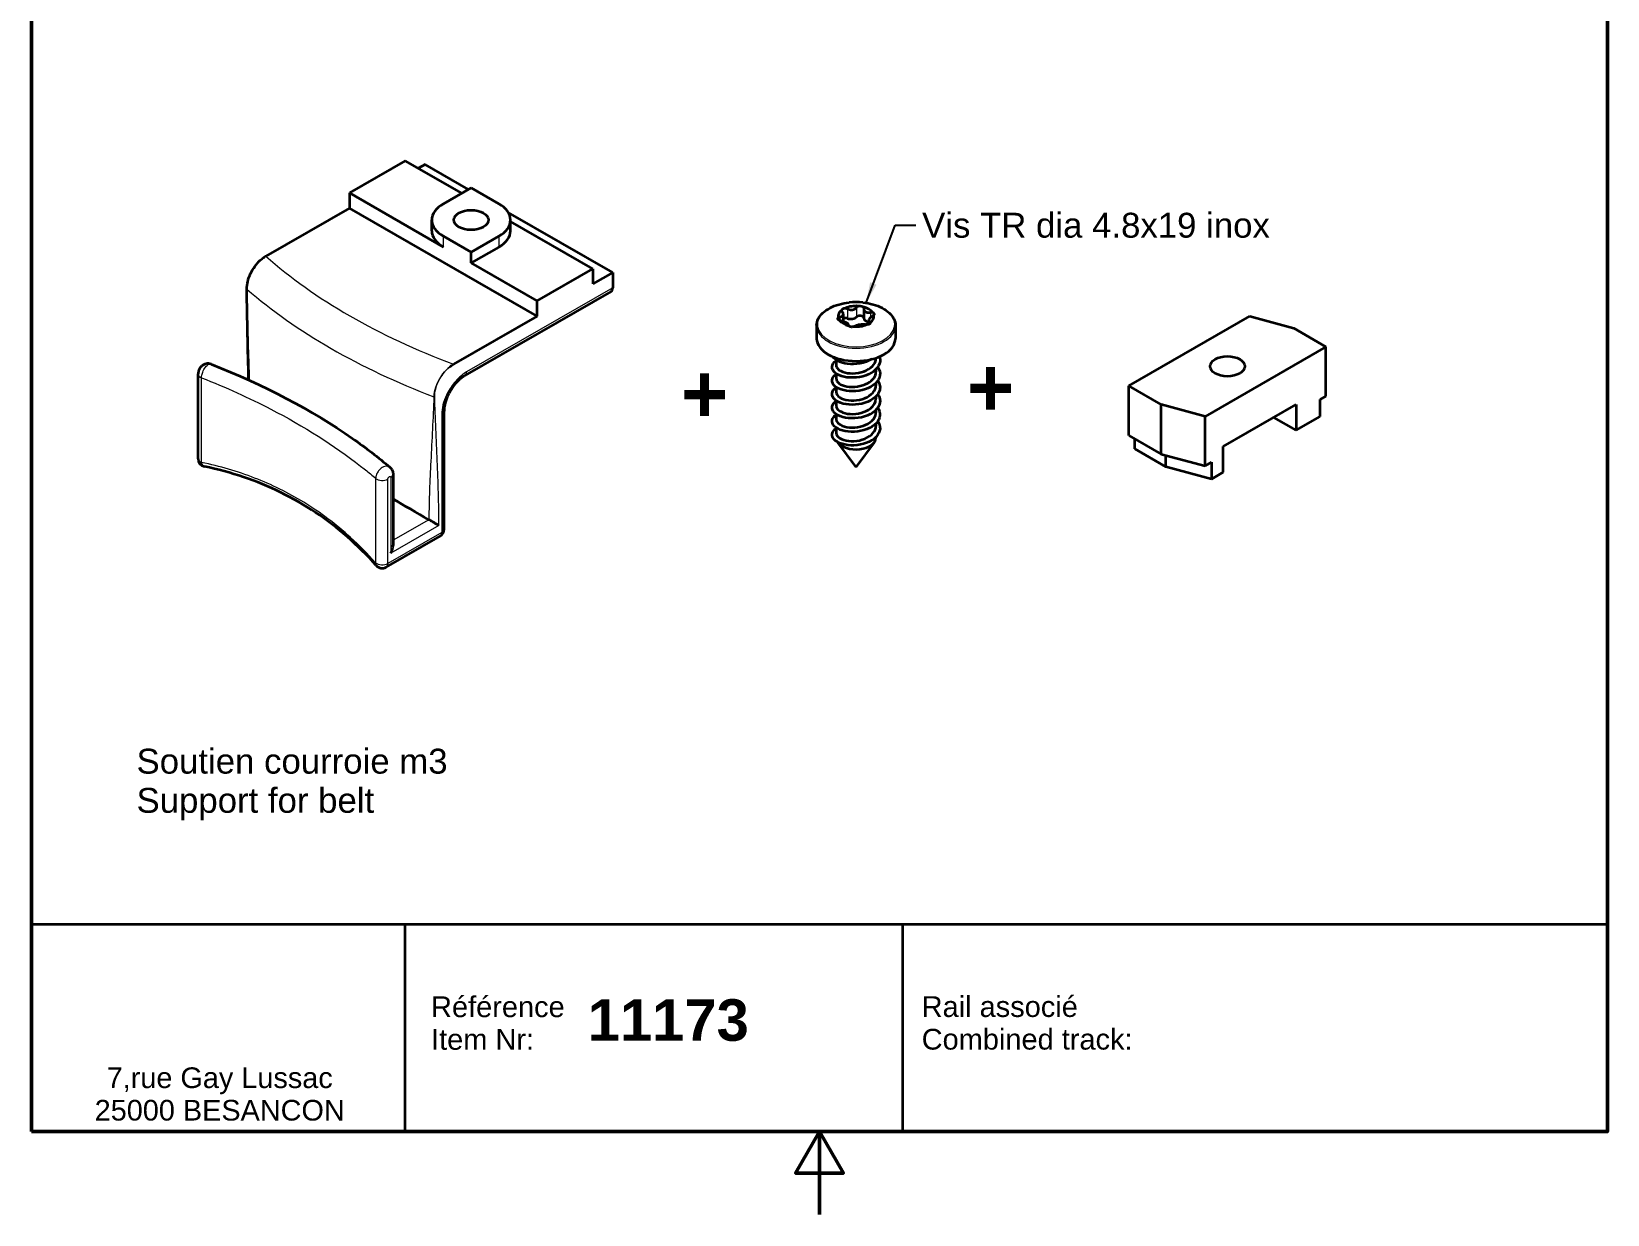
# Model space of a CAD drawing. Header units: millimetres. Extents: x 0 to 262, y 0 to 371.
# Drawn here: x 12.5 to 250, y 0 to 178.3 of the extents above; entities that cross this region are included whole.
import ezdxf
from ezdxf.enums import TextEntityAlignment as Align

# ---------------------------------------------------------------- set-up
doc = ezdxf.new("R2010")
doc.units = ezdxf.units.MM
doc.header["$LTSCALE"] = 1.25
for name, color, linetype, lineweight in [('Arêtes tangentes visibles(ISO)', 7, 'Continuous', 18), ('Arêtes visibles(ISO)', 7, 'Continuous', 35), ('Cadre_0', 7, 'Continuous', 50), ("Géométrie d'esquisse(ISO)", 7, 'Continuous', 35), ('Symboles(ISO)', 7, 'Continuous', 18)]:
    doc.layers.add(name, color=color, linetype=linetype, lineweight=lineweight)
doc.styles.add('Courant-ISO', font='arial.ttf')
doc.styles.add('MANTION', font='arial.ttf')
doc.styles.add('Style de texte49', font='')
doc.styles.get('Style de texte49').set_extended_font_data('Arial', bold=True)
doc.dimstyles.new('MANTION$7', dxfattribs={"dimscale": 1.25, "dimtxt": 3, "dimasz": 2.5, "dimexe": 3, "dimexo": 1, "dimgap": 0.762, "dimtad": 1, "dimrnd": 1e-08, "dimtxsty": 'MANTION', "dimcen": 0.09, "dimdle": 10, "dimclrd": 7, "dimclre": 7, "dimclrt": 256, "dimazin": 2, "dimtfac": 0.5, "dimtmove": 0, "dimatfit": 3, "dimfxl": 0, "dimtolj": 1, "dimlwd": 25, "dimlwe": 25, "dimarcsym": 0})

# ---------------------------------------------------------------- blocks, each defined once
blk = doc.blocks.new('Cadres Cadre par défaut')
at = {"layer": 'Cadre_0', "flags": 128}
for points in [[(10, 10), (10, 287), (200, 287), (200, 10), (10, 10)], [(105, 0), (105, 10), (102.11, 5), (107.89, 5), (105, 10)]]:
    blk.add_lwpolyline(points, dxfattribs=at)
blk = doc.blocks.new('Cartouches ISO')
at = {"layer": "Géométrie d'esquisse(ISO)"}
for p, q in [((50.77, 207.61), (50.77, 182.61)), ((50.77, 207.61), (240.77, 207.61)), ((95.77, 207.61), (95.77, 182.61)), ((155.77, 207.61), (155.77, 182.61)), ((240.77, 182.61), (240.77, 207.61)), ((50.77, 182.61), (240.77, 182.61))]:
    blk.add_line(p, q, dxfattribs=at)
at = {"layer": 'Symboles(ISO)', "color": 7, "line_spacing_factor": 0.944221, "style": 'Courant-ISO'}
for s, insert, char_height, width, attachment_point in [('\\fArial|b0|i0;\\H2.5000;Référence\\PItem Nr:', (98.94, 195.67), 2.5, 33.2033, 4), ('\\fArial|b0|i0;\\H2.5000;Rail associé\\PCombined track:', (158.09, 195.69), 2.5, 33.2568, 4), ('\\fArial|b0|i0;7,rue Gay Lussac\\P25000 BESANCON', (73.46, 187.12), 2.4892, 44.8115, 5)]:
    blk.add_mtext(s, dxfattribs=dict(at, insert=insert, char_height=char_height, width=width, attachment_point=attachment_point))
at = {"layer": 'Symboles(ISO)', "color": 7, "style": 'Style de texte49'}
blk.add_attdef('Référence_?_001', (117.83, 193.56), '', height=5, dxfattribs=at)
blk.add_attdef('Rail_associé_?', text='', height=5, dxfattribs=at).set_placement((188.95, 196.09), align=Align.MIDDLE_LEFT)

msp = doc.modelspace()

# ---------------------------------------------------------------- linework, layer by layer
at = {"layer": 'Arêtes tangentes visibles(ISO)'}
for p, q in [((74.578, 145.817), (74.578, 147.452)), ((82.921, 147.452), (82.921, 145.817)), ((100.088, 139.682), (78.07, 127.003)), ((135.456, 136.524), (135.456, 135.068)), ((136.845, 136.739), (136.845, 135.283)), ((138.924, 135.987), (138.924, 135.179)), ((134.307, 135.273), (134.307, 134.748)), ((135.608, 134.073), (135.608, 134.06)), ((138.837, 134.572), (138.837, 134.256)), ((38.122, 113.344), (38.122, 126.113)), ((74.322, 120.594), (74.322, 102.806)), ((64.36, 110.951), (64.36, 98.23)), ((66.202, 98.129), (66.202, 110.85)), ((66.632, 111.098), (66.632, 99.662)), ((72.374, 104.725), (66.983, 101.621)), ((74.322, 102.806), (66.202, 98.129)), ((73.896, 103.845), (66.632, 99.662))]:
    msp.add_line(p, q, dxfattribs=at)
for centre, major_axis, ratio, start_param, end_param in [((129.06, 174.943), (-97, 0), 0.5758617, 0.577723, 0.9930733), ((129.06, 171.673), (101, 0), 0.5758617, 3.728532, 4.1254496), ((136.758, 134.146), (5.833, 0), 0.5773503, 1.7466649, 7.6781131), ((136.758, 133.981), (5.938, 0), 0.5773503, 3.1415927, 6.2831853), ((38.797, 126.685), (-1.2, 0), 0.5758617, 0, 0.9729767), ((77.222, 127.492), (0.599, -1.04), 0.5780931, 0, 0.7873319), ((73.474, 121.082), (1.2, 0), 0.5758617, 5.4977871, 6.2831853), ((38.797, 113.915), (-1.2, 0), 0.5758617, 0, 0.9729767), ((38.797, 113.915), (-0.242, -1.175), 0.5589475, 5.3305493, 6.2831853), ((65.353, 111.339), (-1.2, 0), 0.5758617, 0.5954897, 2.3561945), ((65.783, 111.586), (1.2, 0), 0.5758617, 5.4977871, 6.2831853), ((73.474, 103.294), (0.599, -1.04), 0.5780931, 0, 0.7873319), ((73.474, 103.294), (1.2, 0), 0.5758617, 5.4977871, 6.2831853), ((65.353, 98.618), (-0.896, -0.798), 0.5597384, 5.6967617, 6.2831853), ((65.353, 98.618), (1.2, 0), 0.5758617, 3.7370823, 5.4977871), ((65.353, 98.618), (0.599, -1.04), 0.5780931, 0, 0.7873319)]:
    msp.add_ellipse(centre, major_axis=major_axis, ratio=ratio, start_param=start_param, end_param=end_param, dxfattribs=at)
for points, knots in [([(44.964, 139.462), (44.955, 139.913), (45.028, 140.403), (45.278, 141.261), (45.424, 141.628), (45.602, 141.98), (45.779, 142.332), (45.987, 142.669), (46.528, 143.396), (46.878, 143.763), (47.245, 144.055)], [-0.55115713, -0.55115713, -0.55115713, -0.55115713, -0.39305753, -0.39305753, -0.27557856, -0.27557856, -0.27557856, -0.1580996, -0.1580996, 0, 0, 0, 0]), ([(45.372, 125.711), (45.346, 126.688), (45.317, 127.667), (45.172, 132.257), (45.035, 135.879), (44.964, 139.462)], [-2.1942776, -2.1942776, -2.1942776, -2.1942776, -1.8432597, -1.8432597, -0.5511571, -0.5511571, -0.5511571, -0.5511571]), ([(38.122, 126.113), (38.122, 126.232), (38.135, 126.361), (38.2, 126.706), (38.271, 126.929), (38.488, 127.412), (38.649, 127.661), (39.023, 128.06), (39.238, 128.184), (39.47, 128.19), (39.518, 128.181), (39.563, 128.163)], [-0.087854431, -0.087854431, -0.087854431, -0.087854431, -0.079687936, -0.079687936, -0.066621545, -0.066621545, -0.049635237, -0.049635237, -0.029727425, -0.029727425, -0.024086843, -0.024086843, -0.024086843, -0.024086843]), ([(38.122, 126.113), (41.778, 124.674), (45.263, 123.097), (53.555, 118.8), (58.085, 115.925), (62.075, 112.811), (62.58, 112.417), (63.077, 112.018), (63.832, 111.396), (64.098, 111.174), (64.36, 110.951)], [-3.9127733, -3.9127733, -3.9127733, -3.9127733, -2.5656466, -2.5656466, -0.5186841, -0.5186841, -0.5186841, -0.259342, -0.259342, -0.1168141, -0.1168141, -0.1168141, -0.1168141]), ([(75.529, 127.768), (75.162, 127.475), (74.808, 127.111), (74.253, 126.392), (74.037, 126.059), (73.851, 125.712), (73.665, 125.365), (73.508, 125.005), (73.229, 124.163), (73.138, 123.683), (73.125, 123.245)], [-2.97446492, -2.97446492, -2.97446492, -2.97446492, -2.81636532, -2.81636532, -2.69888636, -2.69888636, -2.69888636, -2.58140739, -2.58140739, -2.42330779, -2.42330779, -2.42330779, -2.42330779]), ([(73.261, 123.253), (73.25, 123.677), (73.319, 124.15), (73.564, 124.986), (73.708, 125.347), (73.884, 125.696), (74.06, 126.044), (74.269, 126.381), (74.811, 127.107), (75.162, 127.475), (75.529, 127.768)], [2.42330779, 2.42330779, 2.42330779, 2.42330779, 2.58140739, 2.58140739, 2.69888636, 2.69888636, 2.69888636, 2.81636532, 2.81636532, 2.97446492, 2.97446492, 2.97446492, 2.97446492]), ([(78.07, 127.003), (77.82, 126.859), (77.57, 126.687), (76.933, 126.174), (76.553, 125.793), (75.752, 124.81), (75.352, 124.175), (74.58, 122.53), (74.322, 121.489), (74.322, 120.594)], [0, 0, 0, 0, 0.10601635, 0.10601635, 0.27564251, 0.27564251, 0.49615652, 0.49615652, 0.82470834, 0.82470834, 0.82470834, 0.82470834]), ([(73.125, 123.245), (73.024, 119.981), (72.837, 116.767), (72.528, 110.622), (72.401, 107.695), (72.378, 104.723)], [-2.4233078, -2.4233078, -2.4233078, -2.4233078, -1.2116539, -1.2116539, -0.1177565, -0.1177565, -0.1177565, -0.1177565]), ([(73.896, 103.845), (73.896, 107.147), (73.78, 110.378), (73.505, 116.805), (73.347, 120), (73.261, 123.253)], [0, 0, 0, 0, 1.2116539, 1.2116539, 2.4233078, 2.4233078, 2.4233078, 2.4233078]), ([(64.36, 98.23), (63.166, 99.574), (61.908, 100.847), (58.392, 104.035), (56.026, 105.812), (53.516, 107.346), (51.166, 108.782), (48.69, 110.005), (43.54, 112.008), (40.865, 112.787), (38.122, 113.344)], [0.2979127, 0.2979127, 0.2979127, 0.2979127, 0.9554959, 0.9554959, 2.0512414, 2.0512414, 2.0512414, 3.0768621, 3.0768621, 4.1024827, 4.1024827, 4.1024827, 4.1024827]), ([(66.513, 112.625), (66.411, 112.711), (66.284, 112.766), (65.905, 112.812), (65.628, 112.741), (65.164, 112.464), (64.971, 112.294), (64.686, 111.942), (64.582, 111.772), (64.448, 111.463), (64.405, 111.326), (64.367, 111.11), (64.36, 111.029), (64.36, 110.951)], [-0.074520651, -0.074520651, -0.074520651, -0.074520651, -0.062302724, -0.062302724, -0.042208906, -0.042208906, -0.026752124, -0.026752124, -0.014862291, -0.014862291, -0.005716266, -0.005716266, 0, 0, 0, 0]), ([(66.202, 110.85), (66.202, 110.866), (66.203, 110.882), (66.21, 110.925), (66.218, 110.953), (66.242, 111.017), (66.26, 111.053), (66.311, 111.129), (66.345, 111.166), (66.428, 111.23), (66.477, 111.249), (66.566, 111.246), (66.604, 111.217), (66.628, 111.147), (66.632, 111.123), (66.632, 111.098)], [0, 0, 0, 0, 0.005716266, 0.005716266, 0.014862291, 0.014862291, 0.026752124, 0.026752124, 0.042208906, 0.042208906, 0.062302724, 0.062302724, 0.085128206, 0.085128206, 0.094663435, 0.094663435, 0.094663435, 0.094663435])]:
    msp.add_open_spline(points, degree=3, knots=knots, dxfattribs=at)
for points, weights in [([(44.945, 139.495), (44.946, 139.483), (44.952, 139.472), (44.964, 139.462)], [0.889191778096, 0.898786546949, 0.935722620917, 1]), ([(73.125, 123.245), (73.17, 123.227), (73.223, 123.23), (73.261, 123.253)], [1, 0.848888652373, 0.848888652373, 1])]:
    msp.add_rational_spline(points, weights, degree=3, dxfattribs=at)
at = {"layer": 'Arêtes visibles(ISO)'}
for p, q in [((68.815, 158.827), (60.4, 153.982)), ((77.33, 153.924), (68.815, 158.827)), ((71.803, 158.259), (70.802, 157.683)), ((78.331, 154.5), (71.803, 158.259)), ((78.749, 154.741), (74.578, 152.339)), ((82.921, 152.339), (78.749, 154.741)), ((60.4, 153.982), (60.4, 151.692)), ((74.578, 145.817), (60.4, 153.982)), ((60.4, 151.692), (47.802, 144.438)), ((88.684, 135.405), (60.4, 151.692)), ((72.82, 148.261), (72.82, 149.896)), ((100.088, 141.971), (84.34, 151.04)), ((84.679, 148.261), (84.679, 149.896)), ((97.099, 142.539), (84.679, 149.692)), ((74.578, 147.452), (78.749, 145.05)), ((78.749, 145.05), (82.921, 147.452)), ((82.921, 145.817), (78.749, 143.415)), ((78.749, 143.415), (78.749, 145.05)), ((88.684, 137.694), (78.749, 143.415)), ((88.684, 137.694), (97.099, 142.539)), ((97.099, 142.539), (97.099, 140.25)), ((100.088, 141.971), (97.099, 140.25)), ((100.088, 141.971), (100.088, 139.682)), ((99.838, 139.131), (77.82, 126.452)), ((88.684, 135.405), (76.087, 128.15)), ((88.684, 135.405), (88.684, 137.694)), ((134.826, 135.695), (134.826, 134.605)), ((137.907, 136.552), (137.907, 135.102)), ((177.877, 124.88), (196.084, 135.392)), ((196.084, 135.392), (202.714, 133.606)), ((130.82, 133.981), (130.82, 132.056)), ((135.609, 134.084), (135.609, 134.056)), ((138.69, 134.791), (138.69, 134.162)), ((142.695, 133.981), (142.695, 132.056)), ((202.714, 133.606), (207.576, 130.8)), ((207.576, 130.8), (189.369, 120.288)), ((207.576, 123.349), (207.576, 130.8)), ((133.758, 128.79), (133.758, 128.025)), ((139.758, 129.098), (139.758, 129.046)), ((37.597, 113.915), (37.597, 126.685)), ((133.758, 126.749), (133.758, 125.984)), ((139.758, 127.382), (139.758, 127.004)), ((133.758, 124.708), (133.758, 123.942)), ((139.758, 125.341), (139.758, 124.963)), ((182.739, 122.073), (177.877, 124.88)), ((177.877, 117.43), (177.877, 124.88)), ((133.758, 122.667), (133.758, 121.901)), ((139.758, 123.3), (139.758, 122.922)), ((139.758, 121.259), (139.758, 120.881)), ((189.369, 120.288), (182.739, 122.073)), ((182.739, 114.623), (182.739, 122.073)), ((192.108, 115.746), (203.068, 122.073)), ((203.068, 122.073), (203.068, 118.195)), ((206.692, 122.839), (207.576, 123.349)), ((206.692, 120.287), (206.692, 122.839)), ((74.674, 103.294), (74.674, 121.082)), ((133.758, 120.625), (133.758, 119.86)), ((139.758, 119.217), (139.758, 118.839)), ((189.369, 112.838), (189.369, 120.288)), ((203.068, 118.195), (199.709, 120.134)), ((203.068, 118.195), (206.692, 120.287)), ((133.758, 118.584), (133.758, 117.819)), ((139.758, 117.176), (139.758, 117.053)), ((177.877, 117.43), (182.739, 114.623)), ((178.761, 115.388), (178.761, 116.919)), ((136.758, 112.665), (134.001, 116.37)), ((136.758, 112.665), (139.514, 116.37)), ((183.467, 112.672), (178.761, 115.388)), ((182.739, 114.623), (189.369, 112.838)), ((183.467, 112.672), (183.467, 114.427)), ((192.108, 111.867), (192.108, 115.746)), ((190.31, 110.829), (183.467, 112.672)), ((189.369, 112.838), (190.31, 113.381)), ((190.31, 113.381), (190.31, 110.829)), ((190.31, 110.829), (192.108, 111.867)), ((66.983, 111.586), (66.983, 100.844)), ((65.952, 97.578), (74.073, 102.254))]:
    msp.add_line(p, q, dxfattribs=at)
for centre, radius, start, end in [((136.758, 127.515), 10, 84.14208, 95.85792), ((38.797, 113.915), 1.2, 180, 258.38782), ((73.474, 103.294), 1.2, 299.93599, 0), ((65.353, 98.618), 1.2, 221.71343, 299.93599)]:
    msp.add_arc(centre, radius, start, end, dxfattribs=at)
for centre, major_axis, ratio, start_param, end_param in [((78.82, 149.896), (-6, 0), 0.5758617, 5.4977871, 7.0685835), ((78.679, 149.896), (6, 0), 0.5758617, 5.4977871, 7.0685835), ((78.82, 148.261), (-6, 0), 0.5758617, 0, 0.7853982), ((78.679, 148.261), (6, 0), 0.5758617, 5.4977871, 6.2831853), ((99.239, 140.171), (0.599, -1.04), 0.5780931, 0, 0.7873319), ((136.758, 135.377), (-2.697, 0), 0.5773503, 5.6428439, 6.3999279), ((136.758, 135.377), (2.697, 0), 0.5773503, 1.4540537, 2.2111377), ((137.343, 135.128), (0.565, 0), 0.5773503, 0.0479974, 2.6469357), ((136.758, 135.377), (2.697, 0), 0.5773503, 0.4068562, 1.1639401), ((136.758, 135.377), (2.697, 0), 0.5773503, 5.6428439, 6.3999279), ((136.758, 135.377), (-2.697, 0), 0.5773503, 0.4068562, 1.1639401), ((135.16, 134.791), (-0.565, 0), 0.5773503, 4.1598484, 5.3444181), ((135.975, 135.554), (-0.989, 0), 0.5773503, 1.0182558, 2.6469357), ((136.758, 135.377), (-2.697, 0), 0.5773503, 1.4540537, 2.2111377), ((138.896, 135.102), (-0.989, 0), 0.5773503, 0, 1.3607324), ((136.758, 132.056), (5.938, 0), 0.5773503, 3.1415927, 6.2831853), ((136.758, 117.053), (3, 0), 0.5773503, 3.5217804, 6.2831853), ((129.06, 71.769), (101, -58.388), 0.0016725, 2.1676523, 2.2336681), ((65.783, 100.15), (0.849, 1.469), 0.5769785, 4.7133558, 5.498754)]:
    msp.add_ellipse(centre, major_axis=major_axis, ratio=ratio, start_param=start_param, end_param=end_param, dxfattribs=at)
for centre, major_axis, ratio in [((78.749, 149.896), (-2.6, 0), 0.5758617), ((192.726, 127.84), (2.625, 0), 0.5773503)]:
    msp.add_ellipse(centre, major_axis=major_axis, ratio=ratio, dxfattribs=at)
for points, knots in [([(44.945, 139.495), (44.941, 139.857), (44.99, 140.252), (45.185, 141.036), (45.33, 141.435), (45.693, 142.199), (45.916, 142.572), (46.412, 143.252), (46.692, 143.566), (47.069, 143.91), (47.156, 143.985), (47.245, 144.055)], [0, 0, 0, 0, 0.13107509, 0.13107509, 0.25876387, 0.25876387, 0.38596267, 0.38596267, 0.51434744, 0.51434744, 0.55249555, 0.55249555, 0.55249555, 0.55249555]), ([(130.82, 133.981), (130.82, 134.326), (130.905, 134.671), (131.227, 135.321), (131.464, 135.626), (132.062, 136.179), (132.424, 136.428), (133.243, 136.854), (133.701, 137.033), (134.681, 137.309), (135.203, 137.408), (135.737, 137.462)], [3.9269908, 3.9269908, 3.9269908, 3.9269908, 4.2059777, 4.2059777, 4.4849647, 4.4849647, 4.7639516, 4.7639516, 5.0429385, 5.0429385, 5.3219255, 5.3219255, 5.3219255, 5.3219255]), ([(134.307, 135.273), (134.367, 135.278), (134.423, 135.288), (134.545, 135.321), (134.615, 135.351), (134.726, 135.432), (134.767, 135.482), (134.817, 135.59), (134.83, 135.655), (134.82, 135.794), (134.799, 135.867), (134.744, 135.98), (134.715, 136.028), (134.679, 136.075)], [0.03270118, 0.03270118, 0.03270118, 0.03270118, 0.04855662, 0.04855662, 0.07173316, 0.07173316, 0.0949097, 0.0949097, 0.11808624, 0.11808624, 0.14126278, 0.14126278, 0.15711822, 0.15711822, 0.15711822, 0.15711822]), ([(134.679, 136.075), (134.636, 136.131), (134.609, 136.191), (134.596, 136.267), (134.594, 136.287), (134.595, 136.307)], [0.021860396, 0.021860396, 0.021860396, 0.021860396, 0.040918873, 0.040918873, 0.047691961, 0.047691961, 0.047691961, 0.047691961]), ([(134.595, 136.307), (134.596, 136.326), (134.601, 136.344), (134.627, 136.395), (134.658, 136.43), (134.746, 136.495), (134.803, 136.526), (134.924, 136.575), (134.996, 136.597), (135.095, 136.617), (135.121, 136.622), (135.146, 136.626)], [0.025360825, 0.025360825, 0.025360825, 0.025360825, 0.034849254, 0.034849254, 0.05181908, 0.05181908, 0.068788906, 0.068788906, 0.08588101, 0.08588101, 0.091772524, 0.091772524, 0.091772524, 0.091772524]), ([(135.146, 136.626), (135.175, 136.622), (135.203, 136.618), (135.308, 136.594), (135.387, 136.564), (135.456, 136.524)], [0.11437999, 0.11437999, 0.11437999, 0.11437999, 0.121153079, 0.121153079, 0.140211556, 0.140211556, 0.140211556, 0.140211556]), ([(135.456, 136.524), (135.515, 136.49), (135.576, 136.46), (135.726, 136.402), (135.828, 136.375), (136.034, 136.35), (136.138, 136.352), (136.324, 136.381), (136.421, 136.41), (136.595, 136.494), (136.672, 136.549), (136.774, 136.645), (136.813, 136.69), (136.845, 136.739)], [0.03270118, 0.03270118, 0.03270118, 0.03270118, 0.04855662, 0.04855662, 0.07173316, 0.07173316, 0.0949097, 0.0949097, 0.11808624, 0.11808624, 0.14126278, 0.14126278, 0.15711822, 0.15711822, 0.15711822, 0.15711822]), ([(136.845, 136.739), (136.884, 136.796), (136.939, 136.846), (137.023, 136.899), (137.047, 136.912), (137.072, 136.924)], [0.021860395, 0.021860395, 0.021860395, 0.021860395, 0.040918873, 0.040918873, 0.047691961, 0.047691961, 0.047691961, 0.047691961]), ([(137.072, 136.924), (137.108, 136.93), (137.146, 136.934), (137.251, 136.941), (137.327, 136.94), (137.476, 136.926), (137.549, 136.914), (137.674, 136.881), (137.733, 136.859), (137.797, 136.825), (137.812, 136.816), (137.825, 136.807)], [0.025360826, 0.025360826, 0.025360826, 0.025360826, 0.034849254, 0.034849254, 0.05181908, 0.05181908, 0.068788906, 0.068788906, 0.08588101, 0.08588101, 0.091772525, 0.091772525, 0.091772525, 0.091772525]), ([(137.778, 137.462), (138.313, 137.408), (138.834, 137.309), (139.814, 137.033), (140.273, 136.854), (141.092, 136.428), (141.453, 136.179), (142.051, 135.626), (142.288, 135.321), (142.611, 134.671), (142.695, 134.326), (142.695, 133.981)], [5.6736488, 5.6736488, 5.6736488, 5.6736488, 5.9526357, 5.9526357, 6.2316227, 6.2316227, 6.5106096, 6.5106096, 6.7895965, 6.7895965, 7.0685835, 7.0685835, 7.0685835, 7.0685835]), ([(137.825, 136.807), (137.84, 136.789), (137.853, 136.771), (137.894, 136.699), (137.91, 136.637), (137.908, 136.574)], [0.11437999, 0.11437999, 0.11437999, 0.11437999, 0.121153079, 0.121153079, 0.140211556, 0.140211556, 0.140211556, 0.140211556]), ([(137.908, 136.574), (137.906, 136.521), (137.911, 136.47), (137.939, 136.353), (137.971, 136.281), (138.066, 136.156), (138.128, 136.102), (138.265, 136.023), (138.349, 135.992), (138.532, 135.957), (138.631, 135.953), (138.788, 135.963), (138.856, 135.973), (138.924, 135.987)], [0.03270118, 0.03270118, 0.03270118, 0.03270118, 0.04855662, 0.04855662, 0.07173316, 0.07173316, 0.0949097, 0.0949097, 0.11808624, 0.11808624, 0.14126278, 0.14126278, 0.15711822, 0.15711822, 0.15711822, 0.15711822]), ([(138.924, 135.987), (139.006, 136.005), (139.087, 136.01), (139.185, 136.002), (139.21, 135.998), (139.235, 135.993)], [0.021860395, 0.021860395, 0.021860395, 0.021860395, 0.040918873, 0.040918873, 0.047691961, 0.047691961, 0.047691961, 0.047691961]), ([(139.437, 135.558), (139.423, 135.54), (139.407, 135.522), (139.343, 135.458), (139.28, 135.412), (139.209, 135.374)], [0.11437999, 0.11437999, 0.11437999, 0.11437999, 0.121153079, 0.121153079, 0.140211556, 0.140211556, 0.140211556, 0.140211556]), ([(139.235, 135.993), (139.27, 135.975), (139.302, 135.956), (139.381, 135.902), (139.426, 135.861), (139.487, 135.777), (139.504, 135.735), (139.508, 135.659), (139.496, 135.621), (139.46, 135.578), (139.449, 135.568), (139.437, 135.558)], [0.025360826, 0.025360826, 0.025360826, 0.025360826, 0.034849254, 0.034849254, 0.05181908, 0.05181908, 0.068788906, 0.068788906, 0.08588101, 0.08588101, 0.091772525, 0.091772525, 0.091772525, 0.091772525]), ([(134.281, 134.761), (134.246, 134.768), (134.214, 134.777), (134.134, 134.81), (134.089, 134.84), (134.028, 134.915), (134.012, 134.959), (134.008, 135.047), (134.02, 135.097), (134.056, 135.162), (134.067, 135.179), (134.079, 135.196)], [0.025360826, 0.025360826, 0.025360826, 0.025360826, 0.034849254, 0.034849254, 0.05181908, 0.05181908, 0.068788906, 0.068788906, 0.08588101, 0.08588101, 0.091772525, 0.091772525, 0.091772525, 0.091772525]), ([(134.079, 135.196), (134.093, 135.206), (134.108, 135.216), (134.172, 135.249), (134.235, 135.267), (134.307, 135.273)], [0.11437999, 0.11437999, 0.11437999, 0.11437999, 0.121153079, 0.121153079, 0.140211555, 0.140211555, 0.140211555, 0.140211555]), ([(134.591, 134.66), (134.51, 134.674), (134.428, 134.698), (134.331, 134.737), (134.305, 134.748), (134.281, 134.761)], [0.021860395, 0.021860395, 0.021860395, 0.021860395, 0.040918873, 0.040918873, 0.047691961, 0.047691961, 0.047691961, 0.047691961]), ([(135.608, 134.073), (135.61, 134.099), (135.605, 134.125), (135.577, 134.19), (135.545, 134.232), (135.45, 134.318), (135.387, 134.362), (135.251, 134.441), (135.167, 134.482), (134.983, 134.556), (134.885, 134.589), (134.728, 134.632), (134.66, 134.647), (134.591, 134.66)], [0.03270118, 0.03270118, 0.03270118, 0.03270118, 0.04855662, 0.04855662, 0.07173316, 0.07173316, 0.0949097, 0.0949097, 0.11808624, 0.11808624, 0.14126278, 0.14126278, 0.15711822, 0.15711822, 0.15711822, 0.15711822]), ([(135.69, 133.947), (135.676, 133.957), (135.663, 133.968), (135.622, 134.009), (135.606, 134.042), (135.608, 134.073)], [0.11437999, 0.11437999, 0.11437999, 0.11437999, 0.121153079, 0.121153079, 0.140211556, 0.140211556, 0.140211556, 0.140211556]), ([(136.444, 133.83), (136.408, 133.814), (136.37, 133.8), (136.265, 133.771), (136.189, 133.761), (136.04, 133.766), (135.967, 133.78), (135.842, 133.825), (135.782, 133.859), (135.719, 133.915), (135.704, 133.931), (135.69, 133.947)], [0.025360826, 0.025360826, 0.025360826, 0.025360826, 0.034849254, 0.034849254, 0.05181908, 0.05181908, 0.068788906, 0.068788906, 0.08588101, 0.08588101, 0.091772525, 0.091772525, 0.091772525, 0.091772525]), ([(136.67, 133.908), (136.632, 133.883), (136.577, 133.861), (136.493, 133.84), (136.469, 133.835), (136.444, 133.83)], [0.021860395, 0.021860395, 0.021860395, 0.021860395, 0.040918873, 0.040918873, 0.047691961, 0.047691961, 0.047691961, 0.047691961]), ([(138.059, 134.123), (138.001, 134.13), (137.939, 134.135), (137.79, 134.14), (137.688, 134.138), (137.482, 134.124), (137.378, 134.112), (137.191, 134.083), (137.095, 134.064), (136.921, 134.019), (136.844, 133.994), (136.741, 133.95), (136.703, 133.93), (136.67, 133.908)], [0.03270118, 0.03270118, 0.03270118, 0.03270118, 0.04855662, 0.04855662, 0.07173316, 0.07173316, 0.0949097, 0.0949097, 0.11808624, 0.11808624, 0.14126278, 0.14126278, 0.15711822, 0.15711822, 0.15711822, 0.15711822]), ([(138.369, 134.128), (138.341, 134.124), (138.312, 134.121), (138.207, 134.113), (138.128, 134.114), (138.059, 134.123)], [0.11437999, 0.11437999, 0.11437999, 0.11437999, 0.121153079, 0.121153079, 0.140211556, 0.140211556, 0.140211556, 0.140211556]), ([(138.921, 134.447), (138.92, 134.417), (138.914, 134.389), (138.889, 134.317), (138.857, 134.272), (138.769, 134.197), (138.713, 134.168), (138.592, 134.131), (138.52, 134.121), (138.421, 134.123), (138.395, 134.125), (138.369, 134.128)], [0.025360826, 0.025360826, 0.025360826, 0.025360826, 0.034849254, 0.034849254, 0.05181908, 0.05181908, 0.068788906, 0.068788906, 0.08588101, 0.08588101, 0.091772525, 0.091772525, 0.091772525, 0.091772525]), ([(139.209, 135.374), (139.149, 135.342), (139.093, 135.307), (138.97, 135.221), (138.901, 135.162), (138.79, 135.043), (138.748, 134.982), (138.698, 134.874), (138.686, 134.819), (138.695, 134.72), (138.717, 134.675), (138.771, 134.615), (138.801, 134.592), (138.837, 134.572)], [0.03270118, 0.03270118, 0.03270118, 0.03270118, 0.04855662, 0.04855662, 0.07173316, 0.07173316, 0.0949097, 0.0949097, 0.11808624, 0.11808624, 0.14126278, 0.14126278, 0.15711822, 0.15711822, 0.15711822, 0.15711822]), ([(138.837, 134.572), (138.879, 134.548), (138.907, 134.517), (138.92, 134.472), (138.921, 134.459), (138.921, 134.447)], [0.021860395, 0.021860395, 0.021860395, 0.021860395, 0.040918873, 0.040918873, 0.047691961, 0.047691961, 0.047691961, 0.047691961]), ([(39.563, 128.164), (39.434, 128.215), (39.301, 128.242), (39.037, 128.26), (38.908, 128.246), (38.652, 128.189), (38.533, 128.14), (38.293, 128.01), (38.185, 127.924), (37.98, 127.724), (37.891, 127.606), (37.742, 127.35), (37.683, 127.212), (37.616, 126.943), (37.597, 126.822), (37.597, 126.685)], [0.024086843, 0.024086843, 0.024086843, 0.024086843, 0.029390411, 0.029390411, 0.03543947, 0.03543947, 0.043090276, 0.043090276, 0.053448149, 0.053448149, 0.066201667, 0.066201667, 0.078955184, 0.078955184, 0.087854431, 0.087854431, 0.087854431, 0.087854431]), ([(140.285, 129.299), (140.334, 129.163), (140.366, 129.024), (140.377, 128.885), (140.449, 128.021), (139.765, 127.149), (138.662, 126.639), (137.559, 126.13), (136.082, 126), (134.957, 126.255), (133.832, 126.511), (133.105, 127.137), (133.134, 127.769), (133.149, 128.107), (133.38, 128.438), (133.768, 128.708)], [8.4104767, 8.4104767, 8.4104767, 8.4104767, 8.5840372, 8.5840372, 8.5840372, 9.6570419, 9.6570419, 9.6570419, 10.7300465, 10.7300465, 10.7300465, 11.8030512, 11.8030512, 11.8030512, 12.3769749, 12.3769749, 12.3769749, 12.3769749]), ([(139.082, 128.902), (138.098, 128.313), (136.661, 128.059), (135.464, 128.208), (134.422, 128.338), (133.599, 128.765), (133.279, 129.28)], [3.2309322, 3.2309322, 3.2309322, 3.2309322, 4.2920186, 4.2920186, 4.2920186, 5.2149066, 5.2149066, 5.2149066, 5.2149066]), ([(133.769, 128.024), (133.766, 127.826), (133.849, 127.628), (134.023, 127.451), (134.485, 126.981), (135.566, 126.689), (136.69, 126.796), (137.815, 126.904), (138.927, 127.41), (139.435, 128.112), (139.646, 128.404), (139.748, 128.724), (139.746, 129.045)], [-11.7809725, -11.7809725, -11.7809725, -11.7809725, -11.3576148, -11.3576148, -11.3576148, -10.2326258, -10.2326258, -10.2326258, -9.1076367, -9.1076367, -9.1076367, -8.6393798, -8.6393798, -8.6393798, -8.6393798]), ([(39.563, 128.164), (47.502, 125.059), (54.748, 121.255), (62.865, 115.574), (64.749, 114.124), (66.513, 112.626)], [0, 0, 0, 0, 2.8709509, 2.8709509, 3.8047997, 3.8047997, 3.8047997, 3.8047997]), ([(77.82, 126.452), (77.553, 126.298), (77.269, 126.091), (76.701, 125.578), (76.417, 125.271), (75.89, 124.586), (75.648, 124.208), (75.237, 123.431), (75.069, 123.031), (74.822, 122.263), (74.741, 121.894), (74.683, 121.39), (74.674, 121.231), (74.674, 121.082)], [0, 0, 0, 0, 0.14848883, 0.14848883, 0.30084059, 0.30084059, 0.45428203, 0.45428203, 0.6055448, 0.6055448, 0.75219691, 0.75219691, 0.82470834, 0.82470834, 0.82470834, 0.82470834]), ([(140.036, 127.727), (140.307, 127.332), (140.429, 126.897), (140.365, 126.469), (140.236, 125.608), (139.359, 124.806), (138.164, 124.4), (136.969, 123.993), (135.506, 123.994), (134.493, 124.346), (133.481, 124.697), (132.961, 125.379), (133.189, 126), (133.279, 126.242), (133.48, 126.471), (133.766, 126.666)], [14.4887646, 14.4887646, 14.4887646, 14.4887646, 15.0220651, 15.0220651, 15.0220651, 16.0950698, 16.0950698, 16.0950698, 17.1680744, 17.1680744, 17.1680744, 18.2410791, 18.2410791, 18.2410791, 18.6601602, 18.6601602, 18.6601602, 18.6601602]), ([(133.758, 125.984), (133.762, 125.477), (134.393, 124.982), (135.348, 124.806), (136.341, 124.623), (137.634, 124.799), (138.539, 125.307), (139.292, 125.729), (139.745, 126.366), (139.754, 127.005)], [-18.0641578, -18.0641578, -18.0641578, -18.0641578, -16.98256, -16.98256, -16.98256, -15.857571, -15.857571, -15.857571, -14.9225651, -14.9225651, -14.9225651, -14.9225651]), ([(140.037, 125.687), (140.381, 125.176), (140.475, 124.598), (140.266, 124.059), (139.94, 123.219), (138.89, 122.503), (137.632, 122.206), (136.373, 121.909), (134.959, 122.04), (134.084, 122.475), (133.208, 122.911), (132.908, 123.63), (133.331, 124.222), (133.435, 124.367), (133.581, 124.504), (133.762, 124.626)], [20.7719499, 20.7719499, 20.7719499, 20.7719499, 21.460093, 21.460093, 21.460093, 22.5330977, 22.5330977, 22.5330977, 23.6061023, 23.6061023, 23.6061023, 24.679107, 24.679107, 24.679107, 24.9433455, 24.9433455, 24.9433455, 24.9433455]), ([(140.042, 123.647), (140.46, 123.021), (140.489, 122.292), (140.084, 121.662), (139.568, 120.859), (138.37, 120.243), (137.079, 120.061), (135.787, 119.879), (134.456, 120.132), (133.738, 120.639), (133.021, 121.146), (132.947, 121.882), (133.554, 122.427), (133.615, 122.483), (133.684, 122.536), (133.759, 122.587)], [27.0551352, 27.0551352, 27.0551352, 27.0551352, 27.8981209, 27.8981209, 27.8981209, 28.9711256, 28.9711256, 28.9711256, 30.0441303, 30.0441303, 30.0441303, 31.1171349, 31.1171349, 31.1171349, 31.2265308, 31.2265308, 31.2265308, 31.2265308]), ([(133.77, 123.943), (133.771, 123.655), (133.953, 123.366), (134.307, 123.143), (134.956, 122.734), (136.154, 122.569), (137.263, 122.8), (138.371, 123.031), (139.336, 123.653), (139.644, 124.4), (139.719, 124.584), (139.754, 124.773), (139.751, 124.962)], [-24.3473431, -24.3473431, -24.3473431, -24.3473431, -23.7324943, -23.7324943, -23.7324943, -22.6075053, -22.6075053, -22.6075053, -21.4825162, -21.4825162, -21.4825162, -21.2057504, -21.2057504, -21.2057504, -21.2057504]), ([(140.046, 121.607), (140.546, 120.867), (140.466, 119.98), (139.821, 119.284), (139.128, 118.535), (137.812, 118.032), (136.518, 117.966), (135.224, 117.899), (134.008, 118.266), (133.465, 118.83), (132.946, 119.37), (133.066, 120.064), (133.758, 120.546)], [33.3383205, 33.3383205, 33.3383205, 33.3383205, 34.3361489, 34.3361489, 34.3361489, 35.4091535, 35.4091535, 35.4091535, 36.4821582, 36.4821582, 36.4821582, 37.5097161, 37.5097161, 37.5097161, 37.5097161]), ([(133.76, 121.901), (133.759, 121.832), (133.769, 121.762), (133.791, 121.694), (133.957, 121.173), (134.802, 120.728), (135.878, 120.659), (136.953, 120.59), (138.205, 120.908), (138.966, 121.508), (139.469, 121.904), (139.742, 122.414), (139.748, 122.923)], [-30.6305284, -30.6305284, -30.6305284, -30.6305284, -30.4824286, -30.4824286, -30.4824286, -29.3574395, -29.3574395, -29.3574395, -28.2324505, -28.2324505, -28.2324505, -27.4889357, -27.4889357, -27.4889357, -27.4889357]), ([(140.046, 119.565), (140.087, 119.506), (140.125, 119.446), (140.158, 119.386), (140.608, 118.567), (140.34, 117.612), (139.486, 116.933), (138.632, 116.253), (137.228, 115.873), (135.963, 115.921), (134.698, 115.969), (133.625, 116.438), (133.271, 117.042), (132.983, 117.533), (133.18, 118.093), (133.762, 118.504)], [39.6215058, 39.6215058, 39.6215058, 39.6215058, 39.7011721, 39.7011721, 39.7011721, 40.7741768, 40.7741768, 40.7741768, 41.8471814, 41.8471814, 41.8471814, 42.9201861, 42.9201861, 42.9201861, 43.7929014, 43.7929014, 43.7929014, 43.7929014]), ([(133.766, 117.818), (133.763, 117.659), (133.816, 117.5), (133.929, 117.352), (134.304, 116.861), (135.321, 116.519), (136.44, 116.572), (137.558, 116.625), (138.722, 117.077), (139.312, 117.752), (139.602, 118.083), (139.746, 118.461), (139.746, 118.839)], [-43.196899, -43.196899, -43.196899, -43.196899, -42.8573081, -42.8573081, -42.8573081, -41.7323191, -41.7323191, -41.7323191, -40.60733, -40.60733, -40.60733, -40.0553063, -40.0553063, -40.0553063, -40.0553063]), ([(133.766, 119.861), (133.774, 119.484), (134.099, 119.107), (134.681, 118.872), (135.493, 118.544), (136.763, 118.516), (137.816, 118.867), (138.869, 119.218), (139.651, 119.936), (139.747, 120.705), (139.754, 120.764), (139.757, 120.822), (139.757, 120.88)], [-36.9137137, -36.9137137, -36.9137137, -36.9137137, -36.1073738, -36.1073738, -36.1073738, -34.9823848, -34.9823848, -34.9823848, -33.8573957, -33.8573957, -33.8573957, -33.772121, -33.772121, -33.772121, -33.772121]), ([(64.458, 97.819), (63.091, 99.352), (61.642, 100.791), (58.586, 103.462), (56.98, 104.693), (53.625, 106.931), (51.877, 107.938), (48.258, 109.717), (46.386, 110.489), (42.542, 111.794), (40.568, 112.326), (38.556, 112.74)], [0.2979127, 0.2979127, 0.2979127, 0.2979127, 1.0588267, 1.0588267, 1.8197407, 1.8197407, 2.5806547, 2.5806547, 3.3415687, 3.3415687, 4.1024827, 4.1024827, 4.1024827, 4.1024827]), ([(66.513, 112.626), (66.589, 112.562), (66.655, 112.491), (66.766, 112.343), (66.811, 112.267), (66.883, 112.118), (66.91, 112.044), (66.95, 111.903), (66.963, 111.835), (66.98, 111.706), (66.983, 111.645), (66.983, 111.586)], [0.074520651, 0.074520651, 0.074520651, 0.074520651, 0.078549208, 0.078549208, 0.082577765, 0.082577765, 0.086606321, 0.086606321, 0.090634878, 0.090634878, 0.094663435, 0.094663435, 0.094663435, 0.094663435]), ([(73.896, 103.845), (73.895, 103.846), (73.894, 103.846), (73.793, 103.905), (73.675, 103.973), (73.412, 104.125), (73.264, 104.21), (72.976, 104.377), (72.838, 104.456), (72.589, 104.6), (72.481, 104.663), (72.378, 104.723)], [-0.00069245, -0.00069245, -0.00069245, -0.00069245, 0, 0, 0.05957485, 0.05957485, 0.11897178, 0.11897178, 0.16763845, 0.16763845, 0.20588173, 0.20588173, 0.20588173, 0.20588173])]:
    msp.add_open_spline(points, degree=3, knots=knots, dxfattribs=at)
for points in [[(47.802, 144.438), (47.626, 144.336), (47.434, 144.206), (47.245, 144.055)], [(45.205, 125.787), (45.131, 130.351), (45.004, 134.933), (44.945, 139.495)], [(75.529, 127.768), (75.718, 127.918), (75.91, 128.049), (76.087, 128.15)], [(72.374, 104.725), (72.376, 104.724), (72.377, 104.724), (72.378, 104.723)]]:
    msp.add_open_spline(points, degree=3, dxfattribs=at)

# ---------------------------------------------------------------- block references
at = {"xscale": 1.25, "yscale": 1.25, "zscale": 1.25}
msp.add_blockref('Cadres Cadre par défaut', (0, 0), dxfattribs=at)
msp.add_blockref('Cartouches ISO', (-50.965, -215.758), dxfattribs=at).add_auto_attribs({'Référence_?_001': '11173'})

# ---------------------------------------------------------------- texts
at = {"layer": 'Symboles(ISO)', "color": 154, "true_color": 0x004691, "insert": (146.715, 150.982), "char_height": 3.75, "width": 52.40854, "attachment_point": 1, "style": 'MANTION'}
msp.add_mtext('{Vis TR dia 4.8x19 inox}', dxfattribs=at)
at = {"layer": 'Symboles(ISO)', "color": 7, "char_height": 8.75, "width": 7.13605, "attachment_point": 1, "style": 'Courant-ISO'}
for insert in [(110.358, 128.078), (153.443, 129.043)]:
    msp.add_mtext('{\\fArial|b1|i0;\\H8.7500;+}', dxfattribs=dict(at, insert=insert))
at = {"layer": 'Symboles(ISO)', "color": 7, "insert": (28.326, 70.199), "char_height": 3.75, "width": 46.87214, "attachment_point": 1, "line_spacing_factor": 0.944221, "style": 'Courant-ISO'}
msp.add_mtext('{Soutien courroie m3\\PSupport for belt}', dxfattribs=at)

# ---------------------------------------------------------------- leaders
at = {"layer": 'Symboles(ISO)', "color": 7, "linetype": 'Continuous', "lineweight": 25, "annotation_type": 0, "has_hookline": 1, "hookline_direction": 0, "text_width": 52.352}
msp.add_leader([(138.27, 137.399), (142.638, 149.107), (145.763, 149.107)], dimstyle='MANTION$7', override={"dimtad": 0}, dxfattribs=at)

doc.saveas('drawing.dxf')
